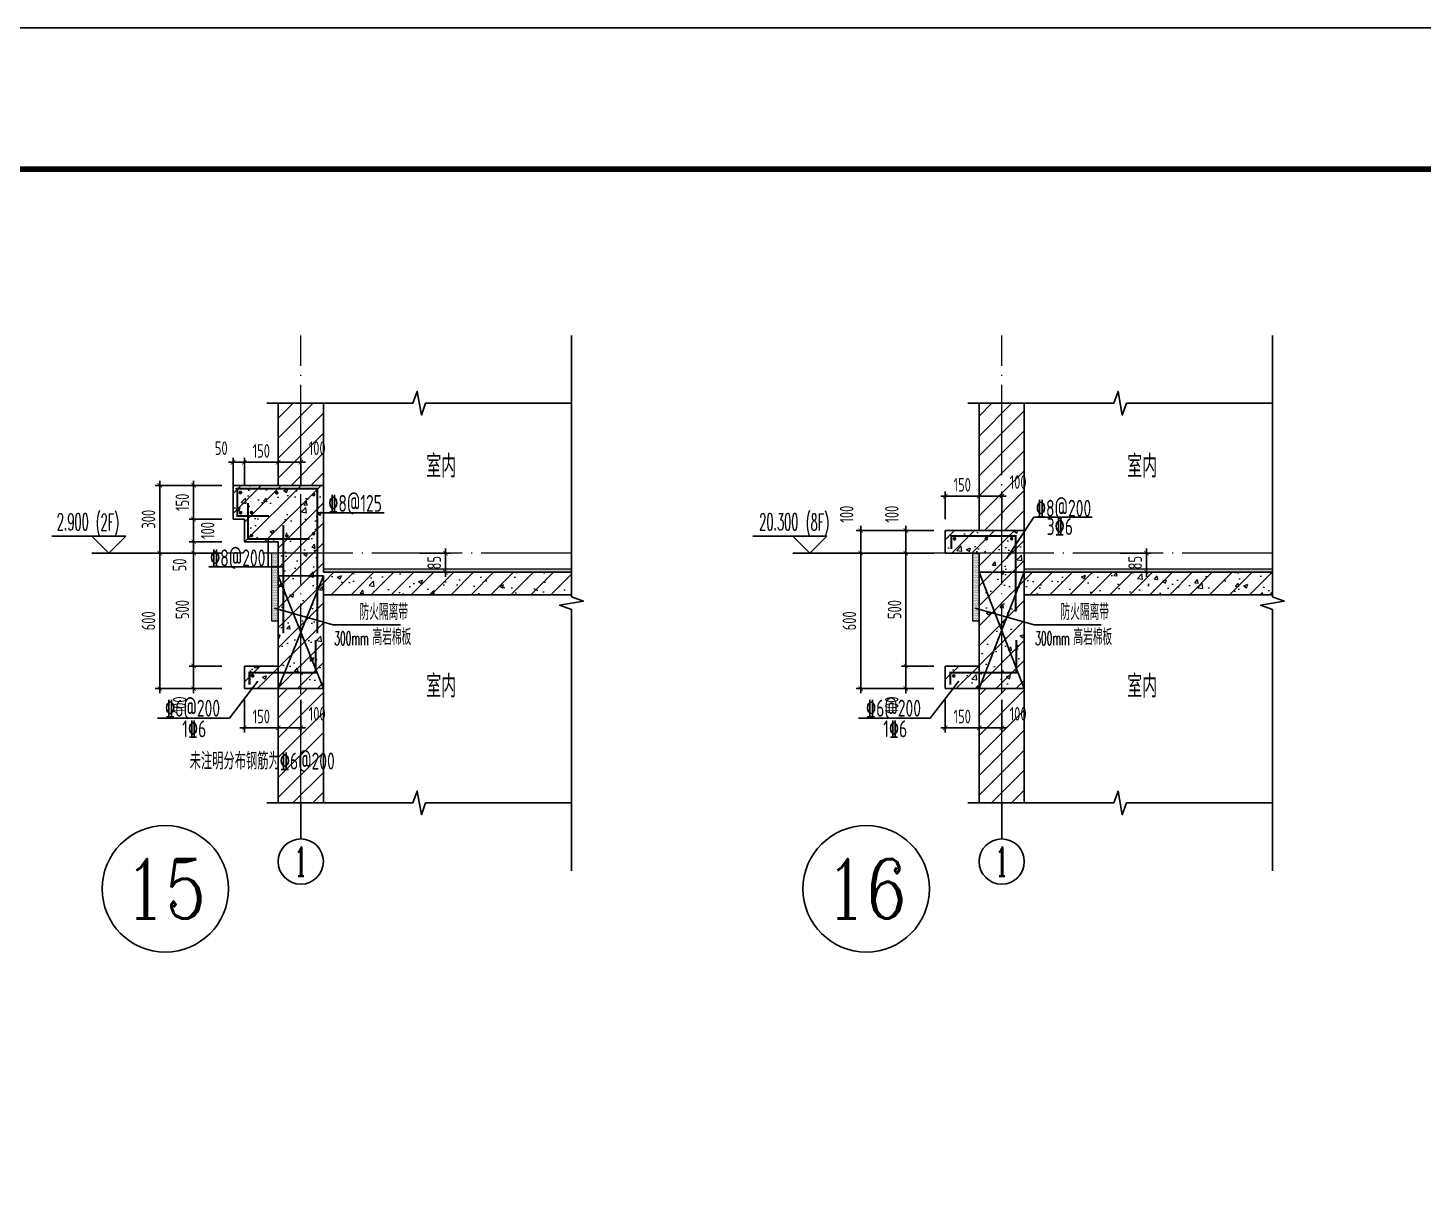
# Model space of a CAD drawing. Extents: x -655480 to 203344, y -294099 to 287156.
# Drawn here: x 167855 to 174032, y 139137 to 144293 of the extents above; entities that cross this region are included whole.
import ezdxf
from ezdxf.enums import TextEntityAlignment as Align

# ---------------------------------------------------------------- set-up
doc = ezdxf.new("R2010")
doc.units = 0
doc.header["$LTSCALE"] = 1000
doc.linetypes.add('DOTE', pattern=[2.42, 2, -0.2, 0.02, -0.2])
doc.layers.get('0').update_dxf_attribs({"linetype": 'CONTINUOUS'})
doc.layers.get('DEFPOINTS').update_dxf_attribs({"linetype": 'CONTINUOUS'})
for name, color, linetype in [('A-AXIS_TEXT', 7, 'CONTINUOUS'), ('AXIS', 3, 'CONTINUOUS'), ('DIM', 2, 'CONTINUOUS'), ('DIM_ELEV', 3, 'CONTINUOUS'), ('DIM_IDEN', 67, 'CONTINUOUS'), ('DIM_SYMB', 3, 'CONTINUOUS'), ('PUB_TEXT', 2, 'CONTINUOUS'), ('REIN', 6, 'CONTINUOUS'), ('S-大样-砼线', 7, 'CONTINUOUS'), ('S-引出线', 40, 'CONTINUOUS'), ('TEXT', 2, 'CONTINUOUS'), ('WALL', 5, 'CONTINUOUS'), ('立面-看线', 251, 'CONTINUOUS')]:
    doc.layers.add(name, color=color, linetype=linetype)
for name, color, linetype, lineweight in [('AXIS_TEXT', 7, 'CONTINUOUS', 20), ('DOTE', 19, 'DOTE', 9), ('PUB_HATCH', 8, 'CONTINUOUS', 9), ('内粉刷', 37, 'CONTINUOUS', 9), ('图框', 9, 'CONTINUOUS', 18)]:
    doc.layers.add(name, color=color, linetype=linetype, lineweight=lineweight)
doc.layers.add('yichutu', color=7, linetype='CONTINUOUS', true_color=0xffffff)
doc.styles.add('_TCH_AXIS', font='COMPLEX', dxfattribs={"bigfont": 'GBCBIG'})
doc.styles.add('_TCH_DIM', font='SIMPLEX.shx', dxfattribs={"width": 0.7, "bigfont": 'GBCBIG.shx'})
doc.styles.add('COMPLEX', font='COMPLEX')
doc.styles.add('DIM_FONT_T3', font='SIMPLEX', dxfattribs={"width": 0.705882, "bigfont": 'GBCBIG'})
doc.styles.add('TSSD_DIMENSION', font='Tssdeng.shx', dxfattribs={"width": 0.7, "bigfont": 'tssdchn.shx'})
doc.styles.add('TSSD_REIN', font='tssdeng.shx', dxfattribs={"width": 0.7, "height": 300, "bigfont": 'tssdchn.shx'})
doc.dimstyles.new('TSSD_20_20', dxfattribs={"dimtxt": 60, "dimasz": 20, "dimexe": 20, "dimexo": 50, "dimgap": 20, "dimtad": 1, "dimdec": 0, "dimzin": 0, "dimdsep": 46, "dimtxsty": 'TSSD_DIMENSION', "dimblk": 'ARCHTICK', "dimblk1": 'ARCHTICK', "dimblk2": 'ARCHTICK', "dimcen": 0, "dimdle": 20, "dimclrt": 7, "dimadec": 0, "dimazin": 0, "dimtfac": 1, "dimtdec": 0, "dimtix": 1, "dimtmove": 2, "dimatfit": 3, "dimfxl": 1, "dimtolj": 1, "dimtzin": 0, "dimarcsym": 0})
pattern_1 = [(45, (-512502.044, 291772.47), (-44.1941915, 44.1941915), [])]
pattern_2 = [(45, (-512502.044, 291727.59), (-44.194174, 44.194174), []), (50, (-512502.04, 291727.59), (179.315046, -15.688034), [18.75, -206.25]), (355, (-512502.04, 291727.6), (-34.687833, 188.048033), [15, -165]), (100.4514, (-512487.1, 291726.28), (144.627345, 172.359886), [15.935047, -175.28553]), (46.1842, (-512502.04, 291777.6), (266.81026, -41.379754), [28.125, -309.375]), (96.6356, (-512479.8, 291774.14), (233.66568, 243.52947), [23.90257, -262.92825]), (351.1842, (-512502.04, 291777.6), (233.66549, 243.52965), [22.5, -247.5]), (21, (-512477.04, 291765.09), (149.226763, -100.654723), [18.75, -206.25]), (326, (-512477.04, 291765.1), (60.828833, 181.28751), [15, -165]), (71.4514, (-512464.6, 291756.7), (210.055657, 80.632624), [15.935047, -175.28553]), (37.5, (-512502.044, 291727.59), (3.039964, 83.2234635), [0, -163, 0, -167.5, 0, -165.625]), (7.5, (-512502.04, 291727.59), (65.767384, 98.602928), [0, -95.5, 0, -159.25, 0, -63.125]), (327.5, (-512557.794, 291727.59), (133.455609, -5.638718), [0, -62.5, 0, -195, 0, -258.75]), (317.5, (-512582.79, 291727.59), (145.796542, 25.026246), [0, -81.25, 0, -129.5, 0, -183.75])]

# ---------------------------------------------------------------- blocks, each defined once
blk = doc.blocks.new('GFDDDDRG')
at = {"layer": '图框'}
blk.add_lwpolyline([(923310, -107437), (923310, -159999), (893610, -159999), (893610, -107437)], close=True, dxfattribs=at)
blk.add_lwpolyline([(923310, -107437), (923310, -159999), (893610, -159999), (893610, -107437)], close=True, dxfattribs=at)
at = {"layer": '图框', "const_width": 50}
blk.add_lwpolyline([(894110, -159499), (922810, -159499), (922810, -108687), (894110, -108687)], close=True, dxfattribs=at)
blk = doc.blocks.new('yct-1051-594-26275-14850-25-1002.0')
at = {"layer": 'yichutu', "color": 7, "true_color": 0xffffff}
blk.add_lwpolyline([(0, 0), (0, 14850), (26275, 14850), (26275, 0)], close=True, dxfattribs=at)
blk = doc.blocks.new('VDVDXAXFSFFX')
at = {"layer": 'PUB_HATCH'}
h = blk.add_hatch(dxfattribs=at)
h.set_pattern_fill('DOTS', color=251, scale=2, style=0)
h.set_pattern_definition([(0, (924712.4965, -148185.593), (1.5875, 3.175), [0, -3.175])])
h.paths.add_polyline_path([(924682.5, -148185.6), (924712.5, -148185.6), (924712.5, -147935.6), (924712.5, -147885.6), (924712.5, -147885.6), (924712.5, -147885.6), (924682.5, -147885.6)])
at = {"layer": 'DIM_IDEN', "color": 5}
for p, q in [((924695.5, -148129.3), (924955.6, -148202.9)), ((924955.6, -148202.9), (925253.4, -148202.9))]:
    blk.add_line(p, q, dxfattribs=at)
at = {"layer": 'PUB_HATCH', "color": 5}
blk.add_lwpolyline([(924712.5, -147885.6), (924682.5, -147885.6), (924682.5, -148185.6), (924712.5, -148185.6)], close=True, dxfattribs=at)
at = {"layer": 'PUB_TEXT', "style": 'DIM_FONT_T3', "width": 0.705882}
blk.add_text('防火隔离带', height=71.49, dxfattribs=at).set_placement((925072.6, -148181.9))
at = {"layer": 'PUB_TEXT', "color": 5, "style": 'DIM_FONT_T3'}
for s, height, width, p in [('300mm', 59.5, 0.49827, (924960.4, -148292.9)), ('高岩棉板', 71.49, 0.705882, (925129.8, -148292.9))]:
    blk.add_text(s, height=height, dxfattribs=dict(at, width=width)).set_placement(p)
blk = doc.blocks.new('_ArchTick')
at = {"color": 0, "linetype": 'ByBlock', "const_width": 0.15}
blk.add_lwpolyline([(-0.5, -0.5), (0.5, 0.5)], dxfattribs=at)
blk = doc.blocks.new('*D3580')
at = {"layer": 'DEFPOINTS', "color": 0, "transparency": 16777216}
for p in [(171542.3, 141967), (171842.3, 141967), (171842.3, 141367)]:
    blk.add_point(p, dxfattribs=at)
at = {"layer": 'DIM', "color": 0, "lineweight": -2, "transparency": 16777216}
for p, q in [((171792.3, 141967), (171522.3, 141967)), ((171542.3, 141347), (171542.3, 141987)), ((171792.3, 141367), (171522.3, 141367))]:
    blk.add_line(p, q, dxfattribs=at)
at = {"layer": 'DIM', "color": 0, "lineweight": -2, "transparency": 16777216, "xscale": 20, "yscale": 20, "zscale": 20}
for p, rotation in [((171542.3, 141967), 90), ((171542.3, 141367), 270)]:
    blk.add_blockref('_ArchTick', p, dxfattribs=dict(at, rotation=rotation))
at = {"layer": 'DIM', "color": 7, "transparency": 16777216, "insert": (171492.3, 141667), "char_height": 60, "attachment_point": 5, "rotation": 90, "style": 'TSSD_DIMENSION'}
blk.add_mtext('\\A1;600', dxfattribs=at)
blk = doc.blocks.new('*D3581')
at = {"layer": 'DEFPOINTS', "color": 0, "transparency": 16777216}
for p in [(171542.3, 142067), (171842.3, 142067), (171842.3, 141967)]:
    blk.add_point(p, dxfattribs=at)
at = {"layer": 'DIM', "color": 0, "lineweight": -2, "transparency": 16777216}
for p, q in [((171542.3, 141947), (171542.3, 142087)), ((171792.3, 142067), (171522.3, 142067)), ((171792.3, 141967), (171522.3, 141967))]:
    blk.add_line(p, q, dxfattribs=at)
at = {"layer": 'DIM', "color": 0, "lineweight": -2, "transparency": 16777216, "xscale": 20, "yscale": 20, "zscale": 20}
for p, rotation in [((171542.3, 142067), 90), ((171542.3, 141967), 270)]:
    blk.add_blockref('_ArchTick', p, dxfattribs=dict(at, rotation=rotation))
at = {"layer": 'DIM', "color": 7, "transparency": 16777216, "insert": (171480.1, 142139.4), "char_height": 60, "attachment_point": 5, "rotation": 90, "style": 'TSSD_DIMENSION'}
blk.add_mtext('\\A1;100', dxfattribs=at)
blk = doc.blocks.new('*D3582')
at = {"layer": 'DEFPOINTS', "color": 0, "transparency": 16777216}
for p in [(168438.8, 141967), (168738.8, 141967), (168738.8, 141367)]:
    blk.add_point(p, dxfattribs=at)
at = {"layer": 'DIM', "color": 0, "lineweight": -2, "transparency": 16777216}
for p, q in [((168688.8, 141967), (168418.8, 141967)), ((168438.8, 141347), (168438.8, 141987)), ((168688.8, 141367), (168418.8, 141367))]:
    blk.add_line(p, q, dxfattribs=at)
at = {"layer": 'DIM', "color": 0, "lineweight": -2, "transparency": 16777216, "xscale": 20, "yscale": 20, "zscale": 20}
for p, rotation in [((168438.8, 141967), 90), ((168438.8, 141367), 270)]:
    blk.add_blockref('_ArchTick', p, dxfattribs=dict(at, rotation=rotation))
at = {"layer": 'DIM', "color": 7, "transparency": 16777216, "insert": (168388.8, 141667), "char_height": 60, "attachment_point": 5, "rotation": 90, "style": 'TSSD_DIMENSION'}
blk.add_mtext('\\A1;600', dxfattribs=at)
blk = doc.blocks.new('*D3583')
at = {"layer": 'DEFPOINTS', "color": 0, "transparency": 16777216}
for p in [(168438.8, 142267), (168738.8, 142267), (168738.8, 141967)]:
    blk.add_point(p, dxfattribs=at)
at = {"layer": 'DIM', "color": 0, "lineweight": -2, "transparency": 16777216}
for p, q in [((168688.8, 142267), (168418.8, 142267)), ((168438.8, 141947), (168438.8, 142287)), ((168688.8, 141967), (168418.8, 141967))]:
    blk.add_line(p, q, dxfattribs=at)
at = {"layer": 'DIM', "color": 0, "lineweight": -2, "transparency": 16777216, "xscale": 20, "yscale": 20, "zscale": 20}
for p, rotation in [((168438.8, 142267), 90), ((168438.8, 141967), 270)]:
    blk.add_blockref('_ArchTick', p, dxfattribs=dict(at, rotation=rotation))
at = {"layer": 'DIM', "color": 7, "transparency": 16777216, "insert": (168388.8, 142117), "char_height": 60, "attachment_point": 5, "rotation": 90, "style": 'TSSD_DIMENSION'}
blk.add_mtext('\\A1;300', dxfattribs=at)
blk = doc.blocks.new('*D3584')
at = {"layer": 'DEFPOINTS', "color": 0, "transparency": 16777216}
for p in [(172641.7, 141967), (172807.6, 141967), (172641.7, 141882)]:
    blk.add_point(p, dxfattribs=at)
at = {"layer": 'DIM', "color": 0, "lineweight": -2, "transparency": 16777216}
for p, q in [((172691.7, 141967), (172827.6, 141967)), ((172807.6, 141967), (172807.6, 141987)), ((172807.6, 141882), (172807.6, 141967)), ((172691.7, 141882), (172827.6, 141882)), ((172807.6, 141882), (172807.6, 141862))]:
    blk.add_line(p, q, dxfattribs=at)
at = {"layer": 'DIM', "color": 0, "lineweight": -2, "transparency": 16777216, "xscale": 20, "yscale": 20, "zscale": 20}
for p, rotation in [((172807.6, 141967), 270), ((172807.6, 141882), 90)]:
    blk.add_blockref('_ArchTick', p, dxfattribs=dict(at, rotation=rotation))
at = {"layer": 'DIM', "color": 7, "transparency": 16777216, "insert": (172757.6, 141924.5), "char_height": 60, "attachment_point": 5, "rotation": 90, "style": 'TSSD_DIMENSION'}
blk.add_mtext('\\A1;85', dxfattribs=at)
blk = doc.blocks.new('*D3585')
at = {"layer": 'DEFPOINTS', "color": 0, "transparency": 16777216}
for p in [(169538.2, 141967), (169704.1, 141967), (169538.2, 141882)]:
    blk.add_point(p, dxfattribs=at)
at = {"layer": 'DIM', "color": 0, "lineweight": -2, "transparency": 16777216}
for p, q in [((169588.2, 141967), (169724.1, 141967)), ((169704.1, 141967), (169704.1, 141987)), ((169704.1, 141882), (169704.1, 141967)), ((169588.2, 141882), (169724.1, 141882)), ((169704.1, 141882), (169704.1, 141862))]:
    blk.add_line(p, q, dxfattribs=at)
at = {"layer": 'DIM', "color": 0, "lineweight": -2, "transparency": 16777216, "xscale": 20, "yscale": 20, "zscale": 20}
for p, rotation in [((169704.1, 141967), 270), ((169704.1, 141882), 90)]:
    blk.add_blockref('_ArchTick', p, dxfattribs=dict(at, rotation=rotation))
at = {"layer": 'DIM', "color": 7, "transparency": 16777216, "insert": (169654.1, 141924.5), "char_height": 60, "attachment_point": 5, "rotation": 90, "style": 'TSSD_DIMENSION'}
blk.add_mtext('\\A1;85', dxfattribs=at)
blk = doc.blocks.new('*D3591')
at = {"layer": 'DEFPOINTS', "color": 0, "transparency": 16777216}
for p in [(168813.4, 142369.3), (168763.4, 142217), (168813.4, 142217)]:
    blk.add_point(p, dxfattribs=at)
at = {"layer": 'DIM', "color": 0, "lineweight": -2, "transparency": 16777216}
for p, q in [((168743.4, 142369.3), (168833.4, 142369.3)), ((168763.4, 142267), (168763.4, 142389.3)), ((168813.4, 142267), (168813.4, 142389.3))]:
    blk.add_line(p, q, dxfattribs=at)
at = {"layer": 'DIM', "color": 0, "lineweight": -2, "transparency": 16777216, "xscale": 20, "yscale": 20, "zscale": 20, "rotation": 180}
blk.add_blockref('_ArchTick', (168763.4, 142369.3), dxfattribs=at)
at = {"layer": 'DIM', "color": 0, "lineweight": -2, "transparency": 16777216, "xscale": 20, "yscale": 20, "zscale": 20}
blk.add_blockref('_ArchTick', (168813.4, 142369.3), dxfattribs=at)
at = {"layer": 'DIM', "color": 7, "transparency": 16777216, "insert": (168711, 142431.5), "char_height": 60, "attachment_point": 5, "style": 'TSSD_DIMENSION'}
blk.add_mtext('\\A1;50', dxfattribs=at)
blk = doc.blocks.new('*D3592')
at = {"layer": 'DEFPOINTS', "color": 0, "transparency": 16777216}
for p in [(168963.4, 142369.3), (168813.4, 142217), (168963.4, 142217)]:
    blk.add_point(p, dxfattribs=at)
at = {"layer": 'DIM', "color": 0, "lineweight": -2, "transparency": 16777216}
for p, q in [((168793.4, 142369.3), (168983.4, 142369.3)), ((168813.4, 142267), (168813.4, 142389.3)), ((168963.4, 142267), (168963.4, 142389.3))]:
    blk.add_line(p, q, dxfattribs=at)
at = {"layer": 'DIM', "color": 0, "lineweight": -2, "transparency": 16777216, "xscale": 20, "yscale": 20, "zscale": 20, "rotation": 180}
blk.add_blockref('_ArchTick', (168813.4, 142369.3), dxfattribs=at)
at = {"layer": 'DIM', "color": 0, "lineweight": -2, "transparency": 16777216, "xscale": 20, "yscale": 20, "zscale": 20}
blk.add_blockref('_ArchTick', (168963.4, 142369.3), dxfattribs=at)
at = {"layer": 'DIM', "color": 7, "transparency": 16777216, "insert": (168888.4, 142419.3), "char_height": 60, "attachment_point": 5, "style": 'TSSD_DIMENSION'}
blk.add_mtext('\\A1;150', dxfattribs=at)
blk = doc.blocks.new('*D3593')
at = {"layer": 'DEFPOINTS', "color": 0, "transparency": 16777216}
for p in [(169063.4, 142369.3), (168963.4, 142217), (169063.4, 142217)]:
    blk.add_point(p, dxfattribs=at)
at = {"layer": 'DIM', "color": 0, "lineweight": -2, "transparency": 16777216}
for p, q in [((168943.4, 142369.3), (169083.4, 142369.3)), ((168963.4, 142267), (168963.4, 142389.3)), ((169063.4, 142267), (169063.4, 142389.3))]:
    blk.add_line(p, q, dxfattribs=at)
at = {"layer": 'DIM', "color": 0, "lineweight": -2, "transparency": 16777216, "xscale": 20, "yscale": 20, "zscale": 20, "rotation": 180}
blk.add_blockref('_ArchTick', (168963.4, 142369.3), dxfattribs=at)
at = {"layer": 'DIM', "color": 0, "lineweight": -2, "transparency": 16777216, "xscale": 20, "yscale": 20, "zscale": 20}
blk.add_blockref('_ArchTick', (169063.4, 142369.3), dxfattribs=at)
at = {"layer": 'DIM', "color": 7, "transparency": 16777216, "insert": (169135.8, 142431.5), "char_height": 60, "attachment_point": 5, "style": 'TSSD_DIMENSION'}
blk.add_mtext('\\A1;100', dxfattribs=at)
blk = doc.blocks.new('*D3594')
at = {"layer": 'DEFPOINTS', "color": 0, "transparency": 16777216}
for p in [(168813.4, 141367), (168963.4, 141367), (168963.4, 141193.3)]:
    blk.add_point(p, dxfattribs=at)
at = {"layer": 'DIM', "color": 0, "lineweight": -2, "transparency": 16777216}
for p, q in [((168813.4, 141317), (168813.4, 141173.3)), ((168963.4, 141317), (168963.4, 141173.3)), ((168793.4, 141193.3), (168983.4, 141193.3))]:
    blk.add_line(p, q, dxfattribs=at)
at = {"layer": 'DIM', "color": 0, "lineweight": -2, "transparency": 16777216, "xscale": 20, "yscale": 20, "zscale": 20, "rotation": 180}
blk.add_blockref('_ArchTick', (168813.4, 141193.3), dxfattribs=at)
at = {"layer": 'DIM', "color": 0, "lineweight": -2, "transparency": 16777216, "xscale": 20, "yscale": 20, "zscale": 20}
blk.add_blockref('_ArchTick', (168963.4, 141193.3), dxfattribs=at)
at = {"layer": 'DIM', "color": 7, "transparency": 16777216, "insert": (168888.4, 141243.3), "char_height": 60, "attachment_point": 5, "style": 'TSSD_DIMENSION'}
blk.add_mtext('\\A1;150', dxfattribs=at)
blk = doc.blocks.new('*D3595')
at = {"layer": 'DEFPOINTS', "color": 0, "transparency": 16777216}
for p in [(168963.4, 141367), (169063.4, 141367), (169063.4, 141193.3)]:
    blk.add_point(p, dxfattribs=at)
at = {"layer": 'DIM', "color": 0, "lineweight": -2, "transparency": 16777216}
for p, q in [((168963.4, 141317), (168963.4, 141173.3)), ((169063.4, 141317), (169063.4, 141173.3)), ((168943.4, 141193.3), (169083.4, 141193.3))]:
    blk.add_line(p, q, dxfattribs=at)
at = {"layer": 'DIM', "color": 0, "lineweight": -2, "transparency": 16777216, "xscale": 20, "yscale": 20, "zscale": 20, "rotation": 180}
blk.add_blockref('_ArchTick', (168963.4, 141193.3), dxfattribs=at)
at = {"layer": 'DIM', "color": 0, "lineweight": -2, "transparency": 16777216, "xscale": 20, "yscale": 20, "zscale": 20}
blk.add_blockref('_ArchTick', (169063.4, 141193.3), dxfattribs=at)
at = {"layer": 'DIM', "color": 7, "transparency": 16777216, "insert": (169135.8, 141255.4), "char_height": 60, "attachment_point": 5, "style": 'TSSD_DIMENSION'}
blk.add_mtext('\\A1;100', dxfattribs=at)
blk = doc.blocks.new('*D3596')
at = {"layer": 'DEFPOINTS', "color": 0, "transparency": 16777216}
for p in [(168588.8, 142267), (168763.4, 142267), (168763.4, 142117)]:
    blk.add_point(p, dxfattribs=at)
at = {"layer": 'DIM', "color": 0, "lineweight": -2, "transparency": 16777216}
for p, q in [((168713.4, 142267), (168568.8, 142267)), ((168588.8, 142097), (168588.8, 142287)), ((168713.4, 142117), (168568.8, 142117))]:
    blk.add_line(p, q, dxfattribs=at)
at = {"layer": 'DIM', "color": 0, "lineweight": -2, "transparency": 16777216, "xscale": 20, "yscale": 20, "zscale": 20}
for p, rotation in [((168588.8, 142267), 90), ((168588.8, 142117), 270)]:
    blk.add_blockref('_ArchTick', p, dxfattribs=dict(at, rotation=rotation))
at = {"layer": 'DIM', "color": 7, "transparency": 16777216, "insert": (168538.8, 142192), "char_height": 60, "attachment_point": 5, "rotation": 90, "style": 'TSSD_DIMENSION'}
blk.add_mtext('\\A1;150', dxfattribs=at)
blk = doc.blocks.new('*D3597')
at = {"layer": 'DEFPOINTS', "color": 0, "transparency": 16777216}
for p in [(168588.8, 142117), (168763.4, 142117), (168763.4, 142017)]:
    blk.add_point(p, dxfattribs=at)
at = {"layer": 'DIM', "color": 0, "lineweight": -2, "transparency": 16777216}
for p, q in [((168713.4, 142117), (168568.8, 142117)), ((168588.8, 141997), (168588.8, 142137)), ((168713.4, 142017), (168568.8, 142017))]:
    blk.add_line(p, q, dxfattribs=at)
at = {"layer": 'DIM', "color": 0, "lineweight": -2, "transparency": 16777216, "xscale": 20, "yscale": 20, "zscale": 20}
for p, rotation in [((168588.8, 142117), 90), ((168588.8, 142017), 270)]:
    blk.add_blockref('_ArchTick', p, dxfattribs=dict(at, rotation=rotation))
at = {"layer": 'DIM', "color": 7, "transparency": 16777216, "insert": (168650.7, 142067), "char_height": 60, "attachment_point": 5, "rotation": 90, "style": 'TSSD_DIMENSION'}
blk.add_mtext('\\A1;100', dxfattribs=at)
blk = doc.blocks.new('*D3598')
at = {"layer": 'DEFPOINTS', "color": 0, "transparency": 16777216}
for p in [(168588.8, 142017), (168763.4, 142017), (168763.4, 141967)]:
    blk.add_point(p, dxfattribs=at)
at = {"layer": 'DIM', "color": 0, "lineweight": -2, "transparency": 16777216}
for p, q in [((168588.8, 141947), (168588.8, 142037)), ((168713.4, 142017), (168568.8, 142017)), ((168713.4, 141967), (168568.8, 141967))]:
    blk.add_line(p, q, dxfattribs=at)
at = {"layer": 'DIM', "color": 0, "lineweight": -2, "transparency": 16777216, "xscale": 20, "yscale": 20, "zscale": 20}
for p, rotation in [((168588.8, 142017), 90), ((168588.8, 141967), 270)]:
    blk.add_blockref('_ArchTick', p, dxfattribs=dict(at, rotation=rotation))
at = {"layer": 'DIM', "color": 7, "transparency": 16777216, "insert": (168526.6, 141914.6), "char_height": 60, "attachment_point": 5, "rotation": 90, "style": 'TSSD_DIMENSION'}
blk.add_mtext('\\A1;50', dxfattribs=at)
blk = doc.blocks.new('*D3599')
at = {"layer": 'DEFPOINTS', "color": 0, "transparency": 16777216}
for p in [(168588.8, 141967), (168763.4, 141967), (168763.4, 141467)]:
    blk.add_point(p, dxfattribs=at)
at = {"layer": 'DIM', "color": 0, "lineweight": -2, "transparency": 16777216}
for p, q in [((168713.4, 141967), (168568.8, 141967)), ((168588.8, 141447), (168588.8, 141987)), ((168713.4, 141467), (168568.8, 141467))]:
    blk.add_line(p, q, dxfattribs=at)
at = {"layer": 'DIM', "color": 0, "lineweight": -2, "transparency": 16777216, "xscale": 20, "yscale": 20, "zscale": 20}
for p, rotation in [((168588.8, 141967), 90), ((168588.8, 141467), 270)]:
    blk.add_blockref('_ArchTick', p, dxfattribs=dict(at, rotation=rotation))
at = {"layer": 'DIM', "color": 7, "transparency": 16777216, "insert": (168538.8, 141717), "char_height": 60, "attachment_point": 5, "rotation": 90, "style": 'TSSD_DIMENSION'}
blk.add_mtext('\\A1;500', dxfattribs=at)
blk = doc.blocks.new('*D3600')
at = {"layer": 'DEFPOINTS', "color": 0, "transparency": 16777216}
for p in [(168588.8, 141467), (168763.4, 141467), (168763.4, 141367)]:
    blk.add_point(p, dxfattribs=at)
at = {"layer": 'DIM', "color": 0, "lineweight": -2, "transparency": 16777216}
for p, q in [((168713.4, 141467), (168568.8, 141467)), ((168588.8, 141347), (168588.8, 141487)), ((168713.4, 141367), (168568.8, 141367))]:
    blk.add_line(p, q, dxfattribs=at)
at = {"layer": 'DIM', "color": 0, "lineweight": -2, "transparency": 16777216, "xscale": 20, "yscale": 20, "zscale": 20}
for p, rotation in [((168588.8, 141467), 90), ((168588.8, 141367), 270)]:
    blk.add_blockref('_ArchTick', p, dxfattribs=dict(at, rotation=rotation))
at = {"layer": 'DIM', "color": 7, "transparency": 16777216, "insert": (168526.6, 141294.6), "char_height": 60, "attachment_point": 5, "rotation": 90, "style": 'TSSD_DIMENSION'}
blk.add_mtext('\\A1;100', dxfattribs=at)
blk = doc.blocks.new('*D3601')
at = {"layer": 'DEFPOINTS', "color": 0, "transparency": 16777216}
for p in [(172066.9, 142219.3), (171916.9, 142067), (172066.9, 142067)]:
    blk.add_point(p, dxfattribs=at)
at = {"layer": 'DIM', "color": 0, "lineweight": -2, "transparency": 16777216}
for p, q in [((171896.9, 142219.3), (172086.9, 142219.3)), ((171916.9, 142117), (171916.9, 142239.3)), ((172066.9, 142117), (172066.9, 142239.3))]:
    blk.add_line(p, q, dxfattribs=at)
at = {"layer": 'DIM', "color": 0, "lineweight": -2, "transparency": 16777216, "xscale": 20, "yscale": 20, "zscale": 20, "rotation": 180}
blk.add_blockref('_ArchTick', (171916.9, 142219.3), dxfattribs=at)
at = {"layer": 'DIM', "color": 0, "lineweight": -2, "transparency": 16777216, "xscale": 20, "yscale": 20, "zscale": 20}
blk.add_blockref('_ArchTick', (172066.9, 142219.3), dxfattribs=at)
at = {"layer": 'DIM', "color": 7, "transparency": 16777216, "insert": (171991.9, 142269.3), "char_height": 60, "attachment_point": 5, "style": 'TSSD_DIMENSION'}
blk.add_mtext('\\A1;150', dxfattribs=at)
blk = doc.blocks.new('*D3602')
at = {"layer": 'DEFPOINTS', "color": 0, "transparency": 16777216}
for p in [(172166.9, 142219.3), (172066.9, 142067), (172166.9, 142067)]:
    blk.add_point(p, dxfattribs=at)
at = {"layer": 'DIM', "color": 0, "lineweight": -2, "transparency": 16777216}
for p, q in [((172046.9, 142219.3), (172186.9, 142219.3)), ((172066.9, 142117), (172066.9, 142239.3)), ((172166.9, 142117), (172166.9, 142239.3))]:
    blk.add_line(p, q, dxfattribs=at)
at = {"layer": 'DIM', "color": 0, "lineweight": -2, "transparency": 16777216, "xscale": 20, "yscale": 20, "zscale": 20, "rotation": 180}
blk.add_blockref('_ArchTick', (172066.9, 142219.3), dxfattribs=at)
at = {"layer": 'DIM', "color": 0, "lineweight": -2, "transparency": 16777216, "xscale": 20, "yscale": 20, "zscale": 20}
blk.add_blockref('_ArchTick', (172166.9, 142219.3), dxfattribs=at)
at = {"layer": 'DIM', "color": 7, "transparency": 16777216, "insert": (172239.3, 142281.5), "char_height": 60, "attachment_point": 5, "style": 'TSSD_DIMENSION'}
blk.add_mtext('\\A1;100', dxfattribs=at)
blk = doc.blocks.new('*D3603')
at = {"layer": 'DEFPOINTS', "color": 0, "transparency": 16777216}
for p in [(171916.9, 141367), (172066.9, 141367), (172066.9, 141193.3)]:
    blk.add_point(p, dxfattribs=at)
at = {"layer": 'DIM', "color": 0, "lineweight": -2, "transparency": 16777216}
for p, q in [((171916.9, 141317), (171916.9, 141173.3)), ((172066.9, 141317), (172066.9, 141173.3)), ((171896.9, 141193.3), (172086.9, 141193.3))]:
    blk.add_line(p, q, dxfattribs=at)
at = {"layer": 'DIM', "color": 0, "lineweight": -2, "transparency": 16777216, "xscale": 20, "yscale": 20, "zscale": 20, "rotation": 180}
blk.add_blockref('_ArchTick', (171916.9, 141193.3), dxfattribs=at)
at = {"layer": 'DIM', "color": 0, "lineweight": -2, "transparency": 16777216, "xscale": 20, "yscale": 20, "zscale": 20}
blk.add_blockref('_ArchTick', (172066.9, 141193.3), dxfattribs=at)
at = {"layer": 'DIM', "color": 7, "transparency": 16777216, "insert": (171991.9, 141243.3), "char_height": 60, "attachment_point": 5, "style": 'TSSD_DIMENSION'}
blk.add_mtext('\\A1;150', dxfattribs=at)
blk = doc.blocks.new('*D3604')
at = {"layer": 'DEFPOINTS', "color": 0, "transparency": 16777216}
for p in [(172066.9, 141367), (172166.9, 141367), (172166.9, 141193.3)]:
    blk.add_point(p, dxfattribs=at)
at = {"layer": 'DIM', "color": 0, "lineweight": -2, "transparency": 16777216}
for p, q in [((172066.9, 141317), (172066.9, 141173.3)), ((172166.9, 141317), (172166.9, 141173.3)), ((172046.9, 141193.3), (172186.9, 141193.3))]:
    blk.add_line(p, q, dxfattribs=at)
at = {"layer": 'DIM', "color": 0, "lineweight": -2, "transparency": 16777216, "xscale": 20, "yscale": 20, "zscale": 20, "rotation": 180}
blk.add_blockref('_ArchTick', (172066.9, 141193.3), dxfattribs=at)
at = {"layer": 'DIM', "color": 0, "lineweight": -2, "transparency": 16777216, "xscale": 20, "yscale": 20, "zscale": 20}
blk.add_blockref('_ArchTick', (172166.9, 141193.3), dxfattribs=at)
at = {"layer": 'DIM', "color": 7, "transparency": 16777216, "insert": (172239.3, 141255.4), "char_height": 60, "attachment_point": 5, "style": 'TSSD_DIMENSION'}
blk.add_mtext('\\A1;100', dxfattribs=at)
blk = doc.blocks.new('*D3605')
at = {"layer": 'DEFPOINTS', "color": 0, "transparency": 16777216}
for p in [(171742.3, 142067), (171916.9, 142067), (171916.9, 141967)]:
    blk.add_point(p, dxfattribs=at)
at = {"layer": 'DIM', "color": 0, "lineweight": -2, "transparency": 16777216}
for p, q in [((171742.3, 141947), (171742.3, 142087)), ((171866.9, 142067), (171722.3, 142067)), ((171866.9, 141967), (171722.3, 141967))]:
    blk.add_line(p, q, dxfattribs=at)
at = {"layer": 'DIM', "color": 0, "lineweight": -2, "transparency": 16777216, "xscale": 20, "yscale": 20, "zscale": 20}
for p, rotation in [((171742.3, 142067), 90), ((171742.3, 141967), 270)]:
    blk.add_blockref('_ArchTick', p, dxfattribs=dict(at, rotation=rotation))
at = {"layer": 'DIM', "color": 7, "transparency": 16777216, "insert": (171680.1, 142139.4), "char_height": 60, "attachment_point": 5, "rotation": 90, "style": 'TSSD_DIMENSION'}
blk.add_mtext('\\A1;100', dxfattribs=at)
blk = doc.blocks.new('*D3606')
at = {"layer": 'DEFPOINTS', "color": 0, "transparency": 16777216}
for p in [(171742.3, 141967), (171916.9, 141967), (171916.9, 141467)]:
    blk.add_point(p, dxfattribs=at)
at = {"layer": 'DIM', "color": 0, "lineweight": -2, "transparency": 16777216}
for p, q in [((171866.9, 141967), (171722.3, 141967)), ((171742.3, 141447), (171742.3, 141987)), ((171866.9, 141467), (171722.3, 141467))]:
    blk.add_line(p, q, dxfattribs=at)
at = {"layer": 'DIM', "color": 0, "lineweight": -2, "transparency": 16777216, "xscale": 20, "yscale": 20, "zscale": 20}
for p, rotation in [((171742.3, 141967), 90), ((171742.3, 141467), 270)]:
    blk.add_blockref('_ArchTick', p, dxfattribs=dict(at, rotation=rotation))
at = {"layer": 'DIM', "color": 7, "transparency": 16777216, "insert": (171692.3, 141717), "char_height": 60, "attachment_point": 5, "rotation": 90, "style": 'TSSD_DIMENSION'}
blk.add_mtext('\\A1;500', dxfattribs=at)
blk = doc.blocks.new('*D3607')
at = {"layer": 'DEFPOINTS', "color": 0, "transparency": 16777216}
for p in [(171742.3, 141467), (171916.9, 141467), (171916.9, 141367)]:
    blk.add_point(p, dxfattribs=at)
at = {"layer": 'DIM', "color": 0, "lineweight": -2, "transparency": 16777216}
for p, q in [((171866.9, 141467), (171722.3, 141467)), ((171742.3, 141347), (171742.3, 141487)), ((171866.9, 141367), (171722.3, 141367))]:
    blk.add_line(p, q, dxfattribs=at)
at = {"layer": 'DIM', "color": 0, "lineweight": -2, "transparency": 16777216, "xscale": 20, "yscale": 20, "zscale": 20}
for p, rotation in [((171742.3, 141467), 90), ((171742.3, 141367), 270)]:
    blk.add_blockref('_ArchTick', p, dxfattribs=dict(at, rotation=rotation))
at = {"layer": 'DIM', "color": 7, "transparency": 16777216, "insert": (171680.1, 141294.6), "char_height": 60, "attachment_point": 5, "rotation": 90, "style": 'TSSD_DIMENSION'}
blk.add_mtext('\\A1;100', dxfattribs=at)
blk = doc.blocks.new('_AXISO')
blk.add_circle((0, 0), 0.5)
at = {"layer": 'A-AXIS_TEXT', "style": 'COMPLEX', "width": 1.041667}
blk.add_attdef('A', text='', height=0.56, dxfattribs=at).set_placement((-0.25, -0.28), (0.25, -0.28), align=Align.FIT)
blk = doc.blocks.new('A$C696610E5')
at = {"layer": 'REIN', "const_width": 9}
for points in [[(494.5, 974.7), (353.3, 974.7), (353.3, 1095), (708.3, 1095), (708.3, 454.9)], [(401.6, 1031.7), (401.6, 872.6), (673.9, 872.6)], [(557.8, 934), (557.8, 454.9)]]:
    blk.add_lwpolyline(points, dxfattribs=at)
at = {"layer": 'REIN', "const_width": 8}
for points in [[(363.4, 1078.3, 1), (371.4, 1078.3, 1)], [(524.5, 1076.9, 1), (532.5, 1076.9, 1)], [(687.7, 1068.7, 1), (695.7, 1068.7, 1)], [(364.5, 988.6, 1), (372.5, 988.6, 1)], [(412.3, 989.2, 1), (420.3, 989.2, 1)], [(412.3, 887.1, 1), (420.3, 887.1, 1)], [(569.2, 886.1, 1), (577.2, 886.1, 1)], [(687.7, 895.7, 1), (695.7, 895.7, 1)], [(418.3, 266.1, 1), (426.3, 266.1, 1)]]:
    blk.add_lwpolyline(points, format="xyb", close=True, dxfattribs=at)
at = {"layer": 'REIN'}
blk.add_lwpolyline([(407.7, 227.9, 9, 9, 0), (407.7, 280.9, 9, 9, 0), (700.1, 280.9, 9, 9, 0), (700.1, 425.3, 9, 9, 0)], format="xyseb", dxfattribs=at)
at = {"layer": 'S-大样-砼线'}
for p, q in [((534.9, 709.9), (734.9, 209.8)), ((734.9, 709.9), (534.9, 209.8))]:
    blk.add_line(p, q, dxfattribs=at)
blk.add_lwpolyline([(734.9, 709.9), (534.9, 709.9), (534.9, 209.8), (734.9, 209.8)], close=True, dxfattribs=at)
at = {"layer": 'S-引出线'}
for p, q in [((704.2, 988.5), (1004.3, 988.5)), ((490.6, 872.6), (490.6, 748.9)), ((227.2, 748.9), (561.1, 748.9))]:
    blk.add_line(p, q, dxfattribs=at)
blk.add_lwpolyline([(445.3, 242.7), (318.6, 79.6), (0, 79.6)], dxfattribs=at)
at = {"layer": 'TEXT', "style": 'TSSD_REIN', "width": 0.7}
for s, p in [('%%1328@125', (756.2, 992.6)), ('%%1328@200', (233.1, 751.1)), ('%%1326@200', (33.9, 85.5)), ('1%%1326', (110.1, -5.8)), ('未注明分布钢筋为%%1326@200', (142.8, -148.4))]:
    blk.add_text(s, height=75, rotation=0, dxfattribs=at).set_placement(p)
blk = doc.blocks.new('A$C124E38C7')
at = {"layer": 'REIN'}
for points in [[(411.3, 827.6, 9, 9, 0), (411.3, 885.8, 9, 9, 0), (697.1, 885.8, 9, 9, 0), (697.1, 551.1, 9, 9, 0)], [(407.7, 227.9, 9, 9, 0), (407.7, 280.9, 9, 9, 0), (700.1, 280.9, 9, 9, 0), (700.1, 425.3, 9, 9, 0)]]:
    blk.add_lwpolyline(points, format="xyseb", dxfattribs=at)
at = {"layer": 'REIN', "const_width": 8}
for points in [[(421.8, 873.5, 1), (429.8, 873.5, 1)], [(562.3, 873.5, 1), (570.3, 873.5, 1)], [(674.9, 873.5, 1), (682.9, 873.5, 1)], [(418.3, 266.1, 1), (426.3, 266.1, 1)]]:
    blk.add_lwpolyline(points, format="xyb", close=True, dxfattribs=at)
at = {"layer": 'S-大样-砼线'}
for p, q in [((534.9, 724.9), (734.9, 209.8)), ((734.9, 724.9), (534.9, 209.8))]:
    blk.add_line(p, q, dxfattribs=at)
blk.add_lwpolyline([(734.9, 724.9), (534.9, 724.9), (534.9, 209.8), (734.9, 209.8)], close=True, dxfattribs=at)
at = {"layer": 'S-引出线'}
for points in [[(655.5, 786.1), (777.7, 968.3), (1034.7, 968.3)], [(445.3, 242.7), (318.6, 79.6), (0, 79.6)]]:
    blk.add_lwpolyline(points, dxfattribs=at)
at = {"layer": 'TEXT', "style": 'TSSD_REIN', "width": 0.7}
for s, p in [('%%1328@200', (785.9, 970.9)), ('3%%1326', (833.8, 890.1)), ('%%1326@200', (33.9, 85.5)), ('1%%1326', (110.1, -5.8))]:
    blk.add_text(s, height=75, rotation=0, dxfattribs=at).set_placement(p)

msp = doc.modelspace()

# ---------------------------------------------------------------- hatches: boundary and pattern name
at = {"layer": 'PUB_HATCH'}
h = msp.add_hatch(dxfattribs=at)
h.set_pattern_fill('普通砖', color=256, scale=25, style=0)
h.set_pattern_definition(pattern_1)
h.paths.add_polyline_path([(168963.38, 142266.97), (169163.38, 142266.97), (169163.38, 142630.59), (168963.38, 142630.59)])
h = msp.add_hatch(dxfattribs=at)
h.set_pattern_fill('普通砖', color=256, scale=25, style=0)
h.set_pattern_definition(pattern_1)
h.paths.add_polyline_path([(172066.87, 142066.97), (172266.87, 142066.97), (172266.87, 142630.59), (172066.87, 142630.59)])
h = msp.add_hatch(dxfattribs=at)
h.set_pattern_fill('钢筋混凝土', color=256, scale=25, style=0)
h.set_pattern_definition(pattern_2)
h.paths.add_polyline_path([(169163.38, 142266.97), (168763.38, 142266.97), (168763.38, 142116.97), (168813.38, 142116.97), (168813.38, 142016.97), (168963.38, 142016.97), (168963.38, 141466.97), (168813.38, 141466.97), (168813.38, 141366.97), (169163.38, 141366.97)])
h = msp.add_hatch(dxfattribs=at)
h.set_pattern_fill('钢筋混凝土', color=256, scale=25, style=0)
h.set_pattern_definition(pattern_2)
h.paths.add_polyline_path([(172266.87, 142066.97), (171916.87, 142066.97), (171916.87, 141966.97), (172066.87, 141966.97), (172066.87, 141466.97), (171916.87, 141466.97), (171916.87, 141366.97), (172266.87, 141366.97)])
h = msp.add_hatch(dxfattribs=at)
h.set_pattern_fill('钢筋混凝土', color=256, scale=25, style=0)
h.set_pattern_definition(pattern_2)
h.paths.add_polyline_path([(169163.38, 141881.97), (169163.38, 141781.97), (170261.9, 141781.97), (170261.9, 141881.97)])
h = msp.add_hatch(dxfattribs=at)
h.set_pattern_fill('钢筋混凝土', color=256, scale=25, style=0)
h.set_pattern_definition(pattern_2)
h.paths.add_polyline_path([(172266.87, 141881.97), (172266.87, 141781.97), (173365.4, 141781.97), (173365.4, 141881.97)])
h = msp.add_hatch(dxfattribs=at)
h.set_pattern_fill('普通砖', color=256, scale=25, style=0)
h.set_pattern_definition(pattern_1)
h.paths.add_polyline_path([(169163.38, 140860.5), (169163.38, 141366.97), (168963.38, 141366.97), (168963.38, 140860.5)])
h = msp.add_hatch(dxfattribs=at)
h.set_pattern_fill('普通砖', color=256, scale=25, style=0)
h.set_pattern_definition(pattern_1)
h.paths.add_polyline_path([(172266.87, 140860.5), (172266.87, 141366.97), (172066.87, 141366.97), (172066.87, 140860.5)])
at = {"layer": '立面-看线'}
h = msp.add_hatch(dxfattribs=at)
h.set_pattern_fill('HONEY', color=256, scale=7)
h.set_pattern_definition([(0, (-632185.89, -243479.984), (16.66875, 9.623705), [11.1125, -22.225]), (120, (-632185.89, -243479.984), (-16.66874801, 9.62370845), [11.1125, -22.225]), (60, (-632185.89, -243479.984), (1.99e-06, 19.24741345), [-22.225, 11.1125])])
h.paths.add_polyline_path([(170261.9, 141896.97), (169163.38, 141896.97), (169163.38, 141881.97), (170261.9, 141881.97)])
h = msp.add_hatch(dxfattribs=at)
h.set_pattern_fill('HONEY', color=256, scale=7)
h.set_pattern_definition([(0, (-629082.395, -243479.984), (16.66875, 9.623705), [11.1125, -22.225]), (120, (-629082.395, -243479.984), (-16.66874801, 9.62370845), [11.1125, -22.225]), (60, (-629082.395, -243479.984), (1.99e-06, 19.24741345), [-22.225, 11.1125])])
h.paths.add_polyline_path([(173365.4, 141896.97), (172266.87, 141896.97), (172266.87, 141881.97), (173365.4, 141881.97)])

# ---------------------------------------------------------------- linework, layer by layer
msp.add_line((172266.87, 141366.97), (172066.87, 141366.97))
at = {"layer": 'AXIS'}
for p, q in [((169063.27, 140860.5), (169063.27, 140701.11)), ((172166.76, 140860.5), (172166.76, 140701.11))]:
    msp.add_line(p, q, dxfattribs=at)
at = {"layer": 'AXIS', "color": 6}
for centre in [(168463.34, 140480.39), (171566.83, 140480.39)]:
    msp.add_circle(centre, 280, dxfattribs=at)
at = {"layer": 'DIM_ELEV', "color": 1}
for p, q in [((168288.77, 142041.97), (167960.77, 142041.97)), ((168213.77, 141966.97), (168138.77, 142041.97)), ((168213.77, 141966.97), (168288.77, 142041.97)), ((171392.26, 142041.97), (171064.26, 142041.97)), ((171317.26, 141966.97), (171242.26, 142041.97)), ((171317.26, 141966.97), (171392.26, 142041.97)), ((168638.77, 141966.97), (168138.77, 141966.97)), ((171742.26, 141966.97), (171242.26, 141966.97))]:
    msp.add_line(p, q, dxfattribs=at)
at = {"layer": 'DIM_SYMB'}
for points in [[(170261.9, 142930.59), (170261.9, 141773.67), (170314.4, 141754.56), (170209.4, 141736.05), (170261.9, 141717.42), (170261.9, 140560.5)], [(173365.4, 142930.59), (173365.4, 141773.67), (173417.9, 141754.56), (173312.9, 141736.05), (173365.4, 141717.42), (173365.4, 140560.5)], [(168913.38, 142630.59), (169559.52, 142630.59), (169578.62, 142683.09), (169597.14, 142578.09), (169615.77, 142630.59), (170261.9, 142630.59)], [(172016.87, 142630.59), (172663.01, 142630.59), (172682.12, 142683.09), (172700.63, 142578.09), (172719.26, 142630.59), (173365.4, 142630.59)], [(168913.38, 140860.5), (169559.52, 140860.5), (169578.62, 140913), (169597.14, 140808), (169615.77, 140860.5), (170261.9, 140860.5)], [(172016.87, 140860.5), (172663.01, 140860.5), (172682.12, 140913), (172700.63, 140808), (172719.26, 140860.5), (173365.4, 140860.5)]]:
    msp.add_lwpolyline(points, dxfattribs=at)
at = {"layer": 'DOTE', "color": 1, "linetype": 'DOTE', "ltscale": 0.2}
for p, q in [((169063.38, 140860.5), (169063.38, 142930.59)), ((172166.87, 140860.5), (172166.87, 142930.59)), ((170261.9, 141966.97), (168738.77, 141966.97)), ((173365.4, 141966.97), (171842.26, 141966.97))]:
    msp.add_line(p, q, dxfattribs=at)
at = {"layer": 'PUB_HATCH', "color": 215, "true_color": 0xa953a0}
for p, q in [((169163.38, 141896.97), (170261.9, 141896.97)), ((172266.87, 141896.97), (173365.4, 141896.97))]:
    msp.add_line(p, q, dxfattribs=at)
at = {"layer": 'WALL'}
for p, q in [((168963.38, 142266.97), (168963.38, 142630.59)), ((168963.38, 142630.59), (169163.38, 142630.59)), ((169163.38, 142266.97), (169163.38, 142630.59)), ((172066.87, 142066.97), (172066.87, 142630.59)), ((172066.87, 142630.59), (172266.87, 142630.59)), ((172266.87, 142066.97), (172266.87, 142630.59)), ((169163.38, 142266.97), (168763.38, 142266.97)), ((168763.38, 142266.97), (168763.38, 142116.97)), ((169163.38, 141881.97), (169163.38, 142266.97)), ((168763.38, 142116.97), (168813.38, 142116.97)), ((168813.38, 142116.97), (168813.38, 142016.97)), ((172266.87, 142066.97), (171916.87, 142066.97)), ((171916.87, 142066.97), (171916.87, 141966.97)), ((172266.87, 141881.97), (172266.87, 142066.97)), ((168813.38, 142016.97), (168963.38, 142016.97)), ((168963.38, 142016.97), (168963.38, 141466.97)), ((171916.87, 141966.97), (172066.87, 141966.97)), ((172066.87, 141966.97), (172066.87, 141466.97)), ((170261.9, 141881.97), (169163.38, 141881.97)), ((170261.9, 141781.97), (170261.9, 141881.97)), ((173365.4, 141881.97), (172266.87, 141881.97)), ((173365.4, 141781.97), (173365.4, 141881.97)), ((169163.38, 141366.97), (169163.38, 141781.97)), ((170261.9, 141781.97), (169163.38, 141781.97)), ((172266.87, 141366.97), (172266.87, 141781.97)), ((173365.4, 141781.97), (172266.87, 141781.97)), ((168963.38, 141466.97), (168813.38, 141466.97)), ((168813.38, 141466.97), (168813.38, 141366.97)), ((172066.87, 141466.97), (171916.87, 141466.97)), ((171916.87, 141466.97), (171916.87, 141366.97)), ((168813.38, 141366.97), (169163.38, 141366.97)), ((168963.38, 140860.5), (168963.38, 141366.97)), ((169163.38, 140860.5), (169163.38, 141366.97)), ((171916.87, 141366.97), (172266.87, 141366.97)), ((172066.87, 140860.5), (172066.87, 141366.97)), ((172266.87, 140860.5), (172266.87, 141366.97)), ((168963.38, 140860.5), (169163.38, 140860.5)), ((172066.87, 140860.5), (172266.87, 140860.5))]:
    msp.add_line(p, q, dxfattribs=at)

# ---------------------------------------------------------------- block references
at = {"xscale": 0.5, "yscale": 0.5, "zscale": 0.5}
msp.add_blockref('GFDDDDRG', (-283576.43, 198011.07), dxfattribs=at)
for p in [(-755749.12, 289852.56), (-752645.62, 289852.56)]:
    msp.add_blockref('VDVDXAXFSFFX', p)
at = {"layer": 'AXIS'}
ref = msp.add_blockref('_AXISO', (169063.27, 140601.11), dxfattribs=dict(at, xscale=200, yscale=200, zscale=200))
ref.add_attrib('A', '1', dxfattribs={"layer": 'AXIS_TEXT', "height": 128.68, "style": '_TCH_AXIS'}).set_placement((169035.69, 140536.77), (169090.84, 140536.77), align=Align.FIT)
ref = msp.add_blockref('_AXISO', (172166.76, 140601.11), dxfattribs=dict(at, xscale=200, yscale=200, zscale=200))
ref.add_attrib('A', '1', dxfattribs={"layer": 'AXIS_TEXT', "height": 128.68, "style": '_TCH_AXIS'}).set_placement((172139.19, 140536.77), (172194.34, 140536.77), align=Align.FIT)
at = {"layer": 'yichutu', "rotation": 270}
msp.add_blockref('yct-1051-594-26275-14850-25-1002.0', (163228.46, 144292.59), dxfattribs=at)
at = {"layer": '内粉刷'}
for name, p in [('A$C696610E5', (168428.47, 141157.12)), ('A$C124E38C7', (171531.96, 141157.1))]:
    msp.add_blockref(name, p, dxfattribs=at)

# ---------------------------------------------------------------- texts
at = {"layer": 'AXIS_TEXT', "color": 6, "style": '_TCH_AXIS'}
for s, p, p2 in [('15', (168281.91, 140349.01), (168644.76, 140349.01)), ('16', (171385.41, 140349.01), (171748.26, 140349.01))]:
    msp.add_text(s, height=262.756, dxfattribs=at).set_placement(p, p2, align=Align.FIT)
at = {"layer": 'PUB_TEXT', "style": 'TSSD_REIN', "width": 0.7}
for p in [(169618.5, 142301.76), (172721.99, 142301.76), (169618.5, 141327.62), (172721.99, 141327.62)]:
    msp.add_text('室内', height=100, dxfattribs=at).set_placement(p)
at = {"layer": 'PUB_TEXT', "color": 1, "style": '_TCH_DIM', "width": 0.494118}
for s, p in [('(2F)', (168154.82, 142066.99)), ('(8F)', (171298.56, 142066.99)), ('2.900', (167982.67, 142068.22)), ('20.300', (171093.16, 142068.22))]:
    msp.add_text(s, height=74.375, dxfattribs=at).set_placement(p)

# ---------------------------------------------------------------- dimensions: what is measured, and where the dimension line sits
at = {"layer": 'DIM'}
for base, p1, p2, angle, picture, middle in [((168813.38, 142369.32), (168763.38, 142216.99), (168813.38, 142216.99), 360, '*D3591', (168710.96, 142431.51)), ((169063.38, 142369.32), (168963.38, 142216.99), (169063.38, 142216.99), 360, '*D3593', (169135.8, 142431.51)), ((172166.87, 142219.32), (172066.87, 142066.99), (172166.87, 142066.99), 360, '*D3602', (172239.29, 142281.51)), ((171542.26, 142066.97), (171842.26, 141966.97), (171842.26, 142066.97), 90, '*D3581', (171480.08, 142139.39)), ((171742.26, 142066.97), (171916.87, 141966.97), (171916.87, 142066.97), 90, '*D3605', (171680.08, 142139.39)), ((168588.77, 142116.97), (168763.38, 142016.97), (168763.38, 142116.97), 90, '*D3597', (168650.75, 142066.97)), ((168588.77, 142016.97), (168763.38, 141966.97), (168763.38, 142016.97), 90, '*D3598', (168526.58, 141914.55)), ((168588.77, 141466.97), (168763.38, 141366.97), (168763.38, 141466.97), 90, '*D3600', (168526.58, 141294.55)), ((171742.26, 141466.97), (171916.87, 141366.97), (171916.87, 141466.97), 90, '*D3607', (171680.08, 141294.55)), ((169063.38, 141193.26), (168963.38, 141366.97), (169063.38, 141366.97), 360, '*D3595', (169135.8, 141255.45)), ((172166.87, 141193.26), (172066.87, 141366.97), (172166.87, 141366.97), 360, '*D3604', (172239.29, 141255.45))]:
    dim = msp.add_linear_dim(base=base, p1=p1, p2=p2, angle=angle, dimstyle='TSSD_20_20', dxfattribs=at)
    dim.commit()
    dim.dimension.update_dxf_attribs({"geometry": picture, "text_midpoint": middle, "dimtype": 161})
for p1, p2, distance, picture, middle in [((168813.38, 142216.99), (168963.38, 142216.99), 152.32, '*D3592', (168888.38, 142419.32)), ((168738.77, 141966.97), (168738.77, 142266.97), 300, '*D3583', (168388.77, 142116.97)), ((168763.38, 142116.97), (168763.38, 142266.97), 174.61, '*D3596', (168538.77, 142191.97)), ((171916.87, 142066.99), (172066.87, 142066.99), 152.32, '*D3601', (171991.87, 142269.32)), ((168738.77, 141366.97), (168738.77, 141966.97), 300, '*D3582', (168388.77, 141666.97)), ((168763.38, 141466.97), (168763.38, 141966.97), 174.61, '*D3599', (168538.77, 141716.97)), ((169538.18, 141881.97), (169538.18, 141966.97), -165.96, '*D3585', (169654.14, 141924.47)), ((171842.26, 141366.97), (171842.26, 141966.97), 300, '*D3580', (171492.26, 141666.97)), ((171916.87, 141466.97), (171916.87, 141966.97), 174.61, '*D3606', (171692.26, 141716.97)), ((172641.68, 141881.97), (172641.68, 141966.97), -165.96, '*D3584', (172757.64, 141924.47)), ((168813.38, 141366.97), (168963.38, 141366.97), -173.71, '*D3594', (168888.38, 141243.26)), ((171916.87, 141366.97), (172066.87, 141366.97), -173.71, '*D3603', (171991.87, 141243.26))]:
    dim = msp.add_aligned_dim(p1=p1, p2=p2, distance=distance, dimstyle='TSSD_20_20', dxfattribs=at)
    dim.commit()
    dim.dimension.update_dxf_attribs({"geometry": picture, "text_midpoint": middle})

doc.saveas('drawing.dxf')
